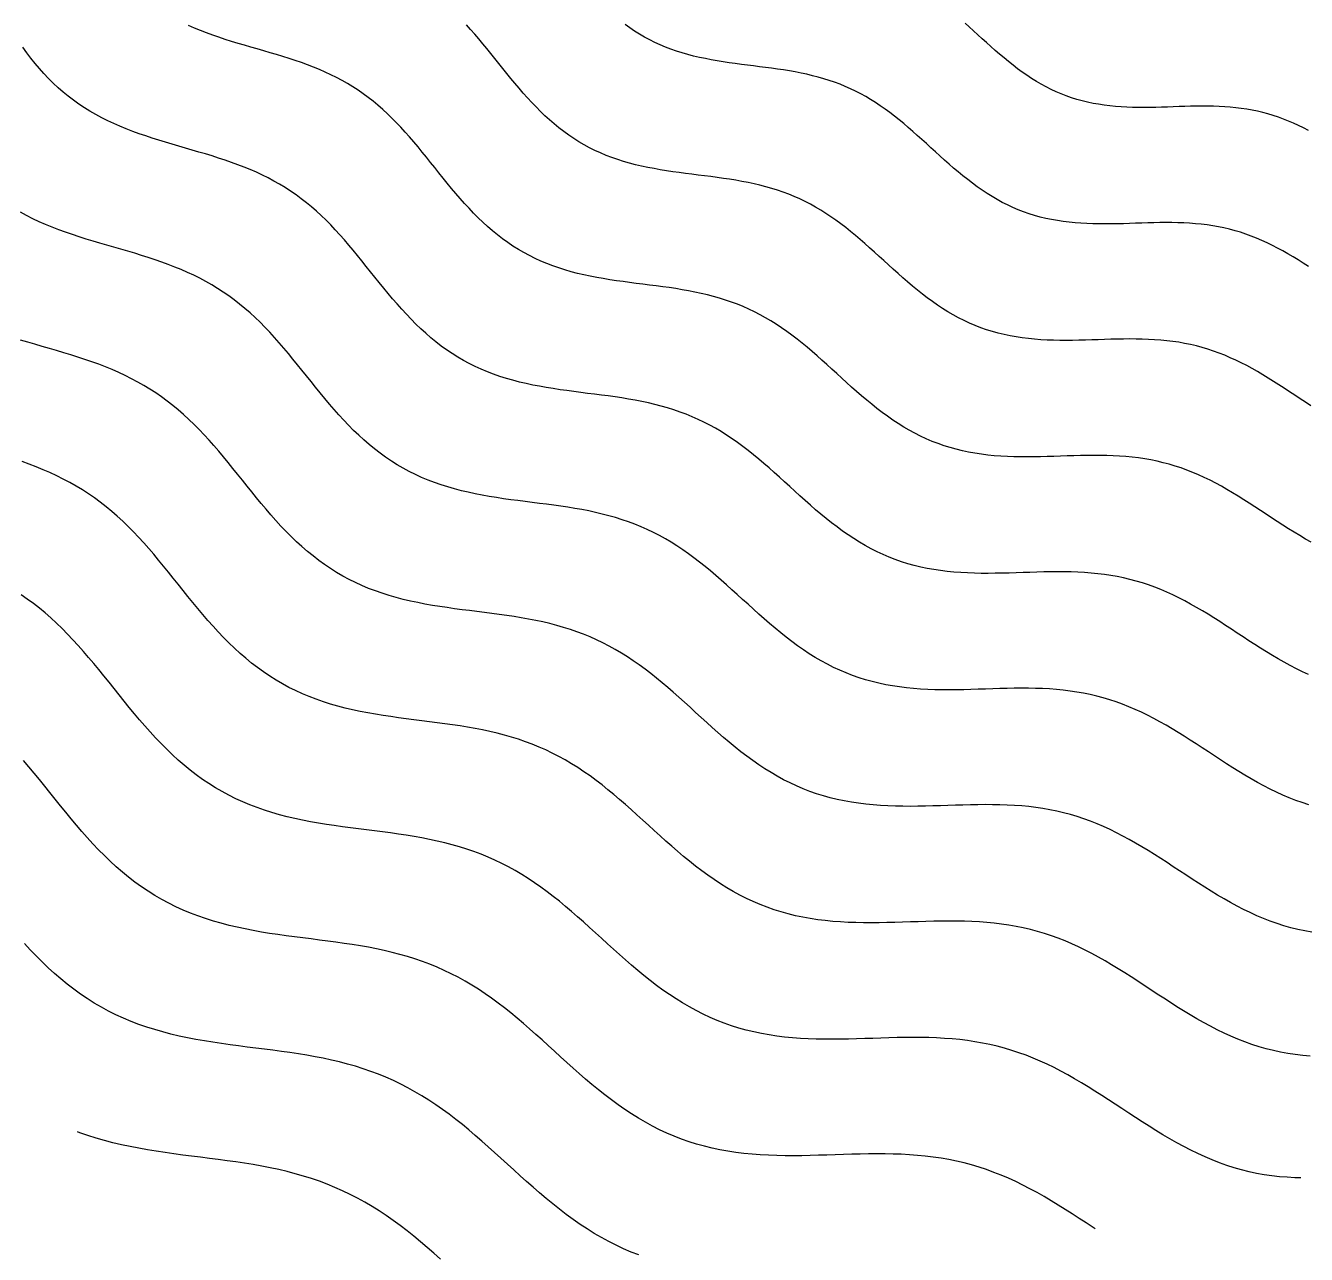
# Model space of a CAD drawing. Header units: millimetres. Extents: x -14.2 to 14.2, y -14.2 to 14.2.
# Drawn here: x -5.015 to -1.667, y -9.247 to -6.036 of the extents above; entities that cross this region are included whole.
import ezdxf

# ---------------------------------------------------------------- set-up
doc = ezdxf.new("R2010")
doc.units = ezdxf.units.MM
doc.layers.add('DOKU', color=8, linetype='Continuous')
doc.layers.add('KESIM', color=1, linetype='Continuous')

msp = doc.modelspace()

# ---------------------------------------------------------------- linework, layer by layer
at = {"layer": 'DOKU'}
for points in [[(-1.6543, -7.3859), (-1.6693, -7.3774), (-1.6843, -7.3686), (-1.6991, -7.3596), (-1.7139, -7.3504), (-1.7286, -7.341), (-1.7432, -7.3315), (-1.7578, -7.3219), (-1.7724, -7.3124), (-1.787, -7.3028), (-1.8015, -7.2933), (-1.8161, -7.2838), (-1.8306, -7.2746), (-1.8452, -7.2655), (-1.8598, -7.2566), (-1.8745, -7.248), (-1.8892, -7.2397), (-1.9039, -7.2317), (-1.9188, -7.224), (-1.9337, -7.2167), (-1.9487, -7.2099), (-1.9639, -7.2034), (-1.9791, -7.1974), (-1.9945, -7.1918), (-2.0099, -7.1867), (-2.0256, -7.1821), (-2.0413, -7.1779), (-2.0572, -7.1741), (-2.0732, -7.1709), (-2.0893, -7.168), (-2.1056, -7.1656), (-2.122, -7.1636), (-2.1385, -7.162), (-2.1552, -7.1608), (-2.1719, -7.1599), (-2.1888, -7.1593), (-2.2058, -7.159), (-2.2229, -7.1589), (-2.2401, -7.1591), (-2.2573, -7.1594), (-2.2747, -7.1598), (-2.292, -7.1603), (-2.3095, -7.1609), (-2.3269, -7.1615), (-2.3444, -7.162), (-2.3618, -7.1624), (-2.3792, -7.1627), (-2.3967, -7.1629), (-2.414, -7.1628), (-2.4313, -7.1625), (-2.4486, -7.1619), (-2.4657, -7.1609), (-2.4828, -7.1597), (-2.4997, -7.158), (-2.5165, -7.1559), (-2.5332, -7.1534), (-2.5497, -7.1504), (-2.566, -7.147), (-2.5822, -7.143), (-2.5982, -7.1386), (-2.6141, -7.1336), (-2.6297, -7.1282), (-2.6452, -7.1222), (-2.6604, -7.1157), (-2.6755, -7.1086), (-2.6904, -7.1011), (-2.7051, -7.0931), (-2.7195, -7.0847), (-2.7338, -7.0757), (-2.748, -7.0664), (-2.7619, -7.0567), (-2.7757, -7.0466), (-2.7894, -7.0361), (-2.8029, -7.0254), (-2.8162, -7.0144), (-2.8295, -7.0032), (-2.8426, -6.9918), (-2.8557, -6.9802), (-2.8687, -6.9685), (-2.8816, -6.9568), (-2.8945, -6.9451), (-2.9074, -6.9333), (-2.9203, -6.9216), (-2.9331, -6.9101), (-2.9461, -6.8986), (-2.959, -6.8874), (-2.9721, -6.8763), (-2.9852, -6.8655), (-2.9984, -6.855), (-3.0118, -6.8448), (-3.0252, -6.8349), (-3.0389, -6.8254), (-3.0526, -6.8162), (-3.0666, -6.8075), (-3.0807, -6.7992), (-3.095, -6.7913), (-3.1095, -6.7838), (-3.1241, -6.7768), (-3.139, -6.7702), (-3.1541, -6.764), (-3.1694, -6.7583), (-3.1849, -6.7529), (-3.2006, -6.748), (-3.2165, -6.7435), (-3.2326, -6.7393), (-3.2488, -6.7355), (-3.2652, -6.732), (-3.2818, -6.7288), (-3.2986, -6.7258), (-3.3154, -6.7231), (-3.3324, -6.7205), (-3.3495, -6.7181), (-3.3667, -6.7158), (-3.3839, -6.7136), (-3.4012, -6.7115), (-3.4185, -6.7093), (-3.4359, -6.7071), (-3.4532, -6.7048), (-3.4705, -6.7023), (-3.4877, -6.6998), (-3.5048, -6.697), (-3.5219, -6.6939), (-3.5388, -6.6907), (-3.5556, -6.6871), (-3.5722, -6.6831), (-3.5887, -6.6788), (-3.6049, -6.6742), (-3.621, -6.6691), (-3.6369, -6.6636), (-3.6525, -6.6576), (-3.6679, -6.6512), (-3.683, -6.6443), (-3.6978, -6.6369), (-3.7124, -6.629), (-3.7268, -6.6207), (-3.7408, -6.6119), (-3.7546, -6.6026), (-3.7681, -6.5928), (-3.7814, -6.5826), (-3.7943, -6.572), (-3.8071, -6.561), (-3.8196, -6.5495), (-3.8318, -6.5377), (-3.8439, -6.5256), (-3.8557, -6.5132), (-3.8674, -6.5005), (-3.8788, -6.4875), (-3.8902, -6.4743), (-3.9014, -6.461), (-3.9125, -6.4475), (-3.9235, -6.434), (-3.9344, -6.4204), (-3.9453, -6.4068), (-3.9562, -6.3931), (-3.9671, -6.3796), (-3.978, -6.3661), (-3.989, -6.3528), (-4, -6.3397), (-4.0112, -6.3267), (-4.0225, -6.314), (-4.0339, -6.3015), (-4.0455, -6.2894), (-4.0572, -6.2775), (-4.0692, -6.266), (-4.0813, -6.2548), (-4.0937, -6.244), (-4.1064, -6.2335), (-4.1192, -6.2235), (-4.1324, -6.2139), (-4.1458, -6.2046), (-4.1595, -6.1958), (-4.1734, -6.1873), (-4.1876, -6.1793), (-4.2021, -6.1716), (-4.2168, -6.1643), (-4.2318, -6.1573), (-4.247, -6.1507), (-4.2625, -6.1443), (-4.2782, -6.1383), (-4.294, -6.1325), (-4.3101, -6.127), (-4.3263, -6.1216), (-4.3427, -6.1165), (-4.3592, -6.1114), (-4.3758, -6.1065), (-4.3925, -6.1016), (-4.4093, -6.0968), (-4.426, -6.0919), (-4.4428, -6.087), (-4.4595, -6.082), (-4.4762, -6.0769), (-4.4928, -6.0717), (-4.5093, -6.0662), (-4.5257, -6.0606), (-4.5419, -6.0547), (-4.5579, -6.0485), (-4.5737, -6.042), (-4.5893, -6.0352)], [(-1.6551, -7.029), (-1.6692, -7.0199), (-1.6831, -7.0108), (-1.6971, -7.0016), (-1.711, -6.9924), (-1.725, -6.9833), (-1.7389, -6.9743), (-1.7528, -6.9654), (-1.7668, -6.9567), (-1.7808, -6.9482), (-1.7948, -6.94), (-1.8089, -6.932), (-1.823, -6.9243), (-1.8372, -6.917), (-1.8515, -6.91), (-1.8659, -6.9035), (-1.8804, -6.8973), (-1.895, -6.8915), (-1.9097, -6.8862), (-1.9245, -6.8813), (-1.9395, -6.8768), (-1.9545, -6.8728), (-1.9697, -6.8693), (-1.9851, -6.8661), (-2.0005, -6.8634), (-2.0161, -6.8611), (-2.0318, -6.8592), (-2.0476, -6.8577), (-2.0636, -6.8565), (-2.0796, -6.8556), (-2.0958, -6.8551), (-2.1121, -6.8548), (-2.1284, -6.8547), (-2.1449, -6.8548), (-2.1614, -6.8551), (-2.178, -6.8555), (-2.1946, -6.856), (-2.2113, -6.8566), (-2.228, -6.8571), (-2.2447, -6.8576), (-2.2614, -6.858), (-2.2781, -6.8583), (-2.2948, -6.8585), (-2.3114, -6.8584), (-2.328, -6.8581), (-2.3445, -6.8575), (-2.3609, -6.8566), (-2.3772, -6.8554), (-2.3935, -6.8538), (-2.4095, -6.8518), (-2.4255, -6.8494), (-2.4413, -6.8466), (-2.457, -6.8433), (-2.4725, -6.8395), (-2.4878, -6.8352), (-2.503, -6.8305), (-2.518, -6.8252), (-2.5328, -6.8195), (-2.5474, -6.8133), (-2.5618, -6.8065), (-2.576, -6.7993), (-2.5901, -6.7917), (-2.604, -6.7836), (-2.6177, -6.775), (-2.6312, -6.7661), (-2.6446, -6.7568), (-2.6578, -6.7471), (-2.6708, -6.7371), (-2.6837, -6.7269), (-2.6965, -6.7163), (-2.7092, -6.7056), (-2.7218, -6.6946), (-2.7343, -6.6836), (-2.7468, -6.6724), (-2.7591, -6.6612), (-2.7715, -6.6499), (-2.7838, -6.6387), (-2.7962, -6.6275), (-2.8085, -6.6164), (-2.8209, -6.6055), (-2.8333, -6.5947), (-2.8458, -6.5841), (-2.8583, -6.5738), (-2.871, -6.5637), (-2.8838, -6.5539), (-2.8967, -6.5444), (-2.9097, -6.5353), (-2.9229, -6.5266), (-2.9362, -6.5182), (-2.9497, -6.5102), (-2.9634, -6.5027), (-2.9773, -6.4955), (-2.9914, -6.4888), (-3.0056, -6.4825), (-3.0201, -6.4766), (-3.0347, -6.4711), (-3.0495, -6.466), (-3.0646, -6.4613), (-3.0798, -6.4569), (-3.0952, -6.4529), (-3.1108, -6.4493), (-3.1265, -6.4459), (-3.1424, -6.4428), (-3.1584, -6.44), (-3.1746, -6.4374), (-3.1908, -6.4349), (-3.2072, -6.4326), (-3.2236, -6.4304), (-3.2401, -6.4283), (-3.2567, -6.4262), (-3.2733, -6.4242), (-3.2899, -6.422), (-3.3064, -6.4198), (-3.323, -6.4175), (-3.3395, -6.415), (-3.3559, -6.4124), (-3.3722, -6.4095), (-3.3884, -6.4063), (-3.4045, -6.4029), (-3.4204, -6.3991), (-3.4362, -6.395), (-3.4517, -6.3905), (-3.4671, -6.3857), (-3.4823, -6.3804), (-3.4973, -6.3747), (-3.512, -6.3685), (-3.5265, -6.3619), (-3.5407, -6.3548), (-3.5547, -6.3473), (-3.5684, -6.3393), (-3.5818, -6.3309), (-3.595, -6.322), (-3.608, -6.3127), (-3.6207, -6.3029), (-3.6331, -6.2927), (-3.6453, -6.2821), (-3.6573, -6.2712), (-3.669, -6.2599), (-3.6805, -6.2483), (-3.6919, -6.2364), (-3.703, -6.2242), (-3.714, -6.2118), (-3.7249, -6.1992), (-3.7356, -6.1864), (-3.7462, -6.1735), (-3.7567, -6.1606), (-3.7672, -6.1475), (-3.7777, -6.1345), (-3.7881, -6.1215), (-3.7985, -6.1085), (-3.809, -6.0956), (-3.8195, -6.0829), (-3.83, -6.0703), (-3.8407, -6.0579), (-3.8515, -6.0457), (-3.8624, -6.0337)], [(-1.6617, -6.6648), (-1.675, -6.6563), (-1.6884, -6.6479), (-1.7017, -6.6398), (-1.7151, -6.6319), (-1.7286, -6.6243), (-1.7421, -6.617), (-1.7557, -6.61), (-1.7694, -6.6034), (-1.7831, -6.5971), (-1.797, -6.5912), (-1.8109, -6.5857), (-1.825, -6.5806), (-1.8391, -6.5759), (-1.8534, -6.5716), (-1.8678, -6.5678), (-1.8823, -6.5644), (-1.897, -6.5614), (-1.9117, -6.5588), (-1.9266, -6.5566), (-1.9416, -6.5548), (-1.9567, -6.5533), (-1.972, -6.5522), (-1.9873, -6.5514), (-2.0028, -6.5508), (-2.0183, -6.5505), (-2.034, -6.5505), (-2.0497, -6.5506), (-2.0655, -6.5509), (-2.0813, -6.5513), (-2.0972, -6.5518), (-2.1132, -6.5523), (-2.1291, -6.5528), (-2.1451, -6.5533), (-2.1611, -6.5537), (-2.177, -6.5539), (-2.193, -6.5541), (-2.2088, -6.554), (-2.2247, -6.5537), (-2.2405, -6.5532), (-2.2561, -6.5523), (-2.2717, -6.5511), (-2.2872, -6.5496), (-2.3026, -6.5477), (-2.3179, -6.5454), (-2.333, -6.5427), (-2.3479, -6.5395), (-2.3628, -6.5359), (-2.3774, -6.5319), (-2.3919, -6.5273), (-2.4062, -6.5223), (-2.4204, -6.5168), (-2.4343, -6.5109), (-2.4481, -6.5044), (-2.4617, -6.4976), (-2.4751, -6.4903), (-2.4884, -6.4825), (-2.5015, -6.4743), (-2.5144, -6.4658), (-2.5272, -6.4569), (-2.5398, -6.4477), (-2.5523, -6.4381), (-2.5646, -6.4283), (-2.5769, -6.4182), (-2.589, -6.408), (-2.601, -6.3975), (-2.613, -6.3869), (-2.6249, -6.3763), (-2.6367, -6.3655), (-2.6485, -6.3548), (-2.6603, -6.344), (-2.6721, -6.3333), (-2.6839, -6.3228), (-2.6957, -6.3123), (-2.7075, -6.302), (-2.7195, -6.2919), (-2.7315, -6.282), (-2.7436, -6.2724), (-2.7558, -6.263), (-2.7681, -6.254), (-2.7806, -6.2453), (-2.7932, -6.2369), (-2.8059, -6.2289), (-2.8188, -6.2213), (-2.8319, -6.2141), (-2.8452, -6.2072), (-2.8586, -6.2008), (-2.8722, -6.1948), (-2.886, -6.1891), (-2.9, -6.1839), (-2.9142, -6.179), (-2.9286, -6.1745), (-2.9431, -6.1703), (-2.9578, -6.1665), (-2.9727, -6.163), (-2.9877, -6.1598), (-3.0029, -6.1569), (-3.0182, -6.1542), (-3.0337, -6.1516), (-3.0492, -6.1493), (-3.0648, -6.1471), (-3.0806, -6.145), (-3.0963, -6.143), (-3.1122, -6.141), (-3.128, -6.139), (-3.1438, -6.137), (-3.1597, -6.1349), (-3.1755, -6.1327), (-3.1912, -6.1303), (-3.2069, -6.1278), (-3.2225, -6.125), (-3.238, -6.122), (-3.2534, -6.1187), (-3.2686, -6.1151), (-3.2837, -6.1112), (-3.2985, -6.1069), (-3.3132, -6.1022), (-3.3278, -6.0972), (-3.342, -6.0917), (-3.3561, -6.0859), (-3.3699, -6.0795), (-3.3835, -6.0728), (-3.3969, -6.0656), (-3.41, -6.058), (-3.4229, -6.0499), (-3.4355, -6.0414), (-3.4478, -6.0325)], [(-1.6612, -6.3097), (-1.6742, -6.303), (-1.6872, -6.2967), (-1.7003, -6.2907), (-1.7135, -6.285), (-1.7268, -6.2798), (-1.7402, -6.2749), (-1.7537, -6.2705), (-1.7673, -6.2664), (-1.781, -6.2628), (-1.7949, -6.2595), (-1.8088, -6.2567), (-1.8229, -6.2542), (-1.8371, -6.2521), (-1.8514, -6.2503), (-1.8659, -6.2489), (-1.8804, -6.2479), (-1.895, -6.2471), (-1.9098, -6.2466), (-1.9246, -6.2463), (-1.9395, -6.2462), (-1.9545, -6.2464), (-1.9696, -6.2466), (-1.9847, -6.247), (-1.9998, -6.2475), (-2.015, -6.248), (-2.0302, -6.2484), (-2.0455, -6.2489), (-2.0607, -6.2493), (-2.0759, -6.2495), (-2.0911, -6.2497), (-2.1063, -6.2496), (-2.1214, -6.2493), (-2.1364, -6.2488), (-2.1514, -6.248), (-2.1662, -6.2469), (-2.181, -6.2454), (-2.1957, -6.2436), (-2.2102, -6.2414), (-2.2246, -6.2388), (-2.2389, -6.2358), (-2.253, -6.2324), (-2.267, -6.2285), (-2.2808, -6.2242), (-2.2945, -6.2194), (-2.3079, -6.2142), (-2.3213, -6.2085), (-2.3344, -6.2024), (-2.3474, -6.1958), (-2.3602, -6.1888), (-2.3728, -6.1814), (-2.3853, -6.1737), (-2.3976, -6.1655), (-2.4098, -6.157), (-2.4218, -6.1482), (-2.4337, -6.1391), (-2.4455, -6.1297), (-2.4572, -6.1201), (-2.4687, -6.1103), (-2.4802, -6.1004), (-2.4916, -6.0903), (-2.5029, -6.0801), (-2.5142, -6.0699), (-2.5255, -6.0596), (-2.5367, -6.0494), (-2.548, -6.0392), (-2.5592, -6.0291)], [(-1.661, -7.7315), (-1.6771, -7.7242), (-1.693, -7.7164), (-1.7089, -7.7083), (-1.7246, -7.6997), (-1.7403, -7.6909), (-1.7558, -7.6817), (-1.7713, -7.6723), (-1.7867, -7.6627), (-1.802, -7.653), (-1.8173, -7.6431), (-1.8325, -7.6331), (-1.8477, -7.6231), (-1.8629, -7.6131), (-1.8781, -7.6032), (-1.8932, -7.5934), (-1.9084, -7.5837), (-1.9236, -7.5742), (-1.9388, -7.565), (-1.9541, -7.556), (-1.9694, -7.5473), (-1.9848, -7.539), (-2.0003, -7.531), (-2.0159, -7.5234), (-2.0316, -7.5163), (-2.0473, -7.5095), (-2.0632, -7.5033), (-2.0792, -7.4975), (-2.0954, -7.4921), (-2.1116, -7.4873), (-2.128, -7.4829), (-2.1446, -7.479), (-2.1613, -7.4756), (-2.1781, -7.4727), (-2.195, -7.4701), (-2.2121, -7.4681), (-2.2294, -7.4664), (-2.2467, -7.4651), (-2.2642, -7.4642), (-2.2818, -7.4636), (-2.2996, -7.4632), (-2.3174, -7.4632), (-2.3353, -7.4633), (-2.3533, -7.4636), (-2.3713, -7.4641), (-2.3894, -7.4646), (-2.4076, -7.4652), (-2.4258, -7.4658), (-2.444, -7.4663), (-2.4622, -7.4668), (-2.4804, -7.4671), (-2.4985, -7.4673), (-2.5166, -7.4672), (-2.5347, -7.4669), (-2.5526, -7.4662), (-2.5705, -7.4653), (-2.5883, -7.4639), (-2.6059, -7.4622), (-2.6234, -7.46), (-2.6408, -7.4574), (-2.658, -7.4543), (-2.6751, -7.4507), (-2.692, -7.4466), (-2.7087, -7.442), (-2.7252, -7.4368), (-2.7415, -7.4311), (-2.7576, -7.4248), (-2.7735, -7.418), (-2.7892, -7.4107), (-2.8047, -7.4029), (-2.82, -7.3946), (-2.8351, -7.3857), (-2.85, -7.3764), (-2.8648, -7.3667), (-2.8793, -7.3566), (-2.8937, -7.346), (-2.9079, -7.3352), (-2.922, -7.324), (-2.9359, -7.3125), (-2.9497, -7.3008), (-2.9634, -7.2889), (-2.977, -7.2768), (-2.9906, -7.2647), (-3.0041, -7.2525), (-3.0175, -7.2402), (-3.0309, -7.228), (-3.0444, -7.2158), (-3.0578, -7.2037), (-3.0713, -7.1918), (-3.0848, -7.1801), (-3.0984, -7.1685), (-3.1121, -7.1573), (-3.1259, -7.1463), (-3.1398, -7.1357), (-3.1538, -7.1254), (-3.168, -7.1154), (-3.1823, -7.1059), (-3.1969, -7.0968), (-3.2116, -7.0881), (-3.2265, -7.0799), (-3.2416, -7.0721), (-3.2569, -7.0648), (-3.2724, -7.0579), (-3.2881, -7.0515), (-3.3041, -7.0455), (-3.3202, -7.0399), (-3.3366, -7.0348), (-3.3532, -7.0301), (-3.3699, -7.0257), (-3.3869, -7.0217), (-3.404, -7.0181), (-3.4213, -7.0147), (-3.4388, -7.0116), (-3.4563, -7.0088), (-3.4741, -7.0061), (-3.4919, -7.0036), (-3.5098, -7.0012), (-3.5278, -6.9989), (-3.5458, -6.9967), (-3.5638, -6.9944), (-3.5819, -6.9921), (-3.5999, -6.9897), (-3.6179, -6.9872), (-3.6359, -6.9845), (-3.6538, -6.9816), (-3.6715, -6.9784), (-3.6892, -6.975), (-3.7067, -6.9712), (-3.724, -6.9671), (-3.7412, -6.9627), (-3.7581, -6.9578), (-3.7749, -6.9525), (-3.7914, -6.9467), (-3.8077, -6.9405), (-3.8237, -6.9338), (-3.8395, -6.9266), (-3.855, -6.9189), (-3.8702, -6.9107), (-3.8851, -6.902), (-3.8998, -6.8928), (-3.9142, -6.8832), (-3.9282, -6.873), (-3.9421, -6.8624), (-3.9556, -6.8513), (-3.9689, -6.8398), (-3.9819, -6.8279), (-3.9947, -6.8156), (-4.0072, -6.8029), (-4.0196, -6.79), (-4.0317, -6.7767), (-4.0437, -6.7632), (-4.0555, -6.7495), (-4.0672, -6.7356), (-4.0787, -6.7215), (-4.0902, -6.7074), (-4.1016, -6.6932), (-4.113, -6.679), (-4.1243, -6.6648), (-4.1357, -6.6507), (-4.1471, -6.6367), (-4.1585, -6.6228), (-4.17, -6.6091), (-4.1816, -6.5956), (-4.1934, -6.5823), (-4.2053, -6.5693), (-4.2174, -6.5566), (-4.2296, -6.5443), (-4.2421, -6.5323), (-4.2548, -6.5206), (-4.2677, -6.5093), (-4.2809, -6.4985), (-4.2943, -6.488), (-4.308, -6.4779), (-4.322, -6.4683), (-4.3362, -6.4591), (-4.3508, -6.4503), (-4.3656, -6.4419), (-4.3807, -6.4339), (-4.396, -6.4262), (-4.4116, -6.419), (-4.4275, -6.4121), (-4.4436, -6.4055), (-4.46, -6.3992), (-4.4765, -6.3931), (-4.4933, -6.3874), (-4.5102, -6.3818), (-4.5273, -6.3764), (-4.5445, -6.3711), (-4.5618, -6.366), (-4.5792, -6.3609), (-4.5966, -6.3558), (-4.6141, -6.3508), (-4.6316, -6.3457), (-4.649, -6.3405), (-4.6664, -6.3352), (-4.6837, -6.3297), (-4.7009, -6.324), (-4.718, -6.3181), (-4.7349, -6.312), (-4.7516, -6.3056), (-4.7681, -6.2988), (-4.7843, -6.2917), (-4.8003, -6.2842), (-4.816, -6.2764), (-4.8314, -6.2681), (-4.8466, -6.2594), (-4.8613, -6.2503), (-4.8758, -6.2407), (-4.8899, -6.2307), (-4.9036, -6.2202), (-4.917, -6.2093), (-4.9301, -6.1979), (-4.9427, -6.1861), (-4.9551, -6.1739), (-4.967, -6.1612), (-4.9787, -6.1481), (-4.99, -6.1347), (-5.001, -6.1209), (-5.0117, -6.1067), (-5.0221, -6.0923)], [(-1.6606, -8.072), (-1.6778, -8.0664), (-1.6949, -8.0604), (-1.7119, -8.0538), (-1.7287, -8.0466), (-1.7454, -8.039), (-1.762, -8.031), (-1.7785, -8.0225), (-1.7949, -8.0136), (-1.8112, -8.0044), (-1.8274, -7.9949), (-1.8435, -7.9851), (-1.8595, -7.9751), (-1.8755, -7.9649), (-1.8914, -7.9546), (-1.9072, -7.9443), (-1.9231, -7.9339), (-1.9389, -7.9235), (-1.9546, -7.9131), (-1.9704, -7.9029), (-1.9862, -7.8928), (-2.002, -7.883), (-2.0179, -7.8734), (-2.0338, -7.864), (-2.0497, -7.855), (-2.0658, -7.8463), (-2.0819, -7.838), (-2.0981, -7.8301), (-2.1144, -7.8226), (-2.1308, -7.8156), (-2.1473, -7.8091), (-2.164, -7.8031), (-2.1808, -7.7975), (-2.1977, -7.7925), (-2.2148, -7.7879), (-2.232, -7.7839), (-2.2494, -7.7803), (-2.2669, -7.7773), (-2.2845, -7.7747), (-2.3023, -7.7725), (-2.3203, -7.7708), (-2.3383, -7.7694), (-2.3565, -7.7684), (-2.3749, -7.7678), (-2.3933, -7.7675), (-2.4118, -7.7674), (-2.4305, -7.7676), (-2.4492, -7.7679), (-2.468, -7.7684), (-2.4868, -7.7689), (-2.5057, -7.7695), (-2.5247, -7.7701), (-2.5436, -7.7707), (-2.5625, -7.7712), (-2.5815, -7.7715), (-2.6004, -7.7717), (-2.6192, -7.7716), (-2.638, -7.7712), (-2.6567, -7.7706), (-2.6753, -7.7696), (-2.6938, -7.7682), (-2.7121, -7.7664), (-2.7304, -7.7641), (-2.7485, -7.7614), (-2.7664, -7.7582), (-2.7841, -7.7544), (-2.8017, -7.7502), (-2.8191, -7.7453), (-2.8363, -7.74), (-2.8532, -7.734), (-2.87, -7.7275), (-2.8866, -7.7204), (-2.9029, -7.7128), (-2.919, -7.7047), (-2.935, -7.696), (-2.9507, -7.6868), (-2.9662, -7.6771), (-2.9815, -7.667), (-2.9967, -7.6564), (-3.0116, -7.6455), (-3.0264, -7.6342), (-3.0411, -7.6225), (-3.0556, -7.6106), (-3.07, -7.5984), (-3.0842, -7.586), (-3.0984, -7.5735), (-3.1125, -7.5608), (-3.1265, -7.5481), (-3.1405, -7.5353), (-3.1545, -7.5226), (-3.1685, -7.5099), (-3.1824, -7.4974), (-3.1965, -7.485), (-3.2105, -7.4727), (-3.2247, -7.4608), (-3.2389, -7.449), (-3.2533, -7.4376), (-3.2678, -7.4265), (-3.2824, -7.4158), (-3.2971, -7.4055), (-3.3121, -7.3956), (-3.3272, -7.3861), (-3.3425, -7.3771), (-3.358, -7.3685), (-3.3737, -7.3604), (-3.3897, -7.3528), (-3.4058, -7.3456), (-3.4222, -7.3389), (-3.4388, -7.3327), (-3.4556, -7.3269), (-3.4726, -7.3216), (-3.4899, -7.3166), (-3.5073, -7.3121), (-3.5249, -7.308), (-3.5428, -7.3042), (-3.5608, -7.3007), (-3.5789, -7.2975), (-3.5972, -7.2945), (-3.6157, -7.2917), (-3.6342, -7.2891), (-3.6529, -7.2866), (-3.6716, -7.2842), (-3.6903, -7.2819), (-3.7091, -7.2795), (-3.7279, -7.2771), (-3.7467, -7.2746), (-3.7654, -7.272), (-3.7841, -7.2692), (-3.8027, -7.2662), (-3.8212, -7.2629), (-3.8396, -7.2593), (-3.8578, -7.2554), (-3.8758, -7.2512), (-3.8937, -7.2465), (-3.9113, -7.2414), (-3.9288, -7.2359), (-3.946, -7.2299), (-3.9629, -7.2234), (-3.9796, -7.2165), (-3.996, -7.209), (-4.0121, -7.201), (-4.028, -7.1924), (-4.0435, -7.1834), (-4.0588, -7.1738), (-4.0737, -7.1638), (-4.0884, -7.1532), (-4.1027, -7.1421), (-4.1168, -7.1306), (-4.1307, -7.1186), (-4.1442, -7.1062), (-4.1575, -7.0934), (-4.1706, -7.0802), (-4.1834, -7.0667), (-4.1961, -7.0529), (-4.2085, -7.0389), (-4.2208, -7.0246), (-4.233, -7.0102), (-4.245, -6.9955), (-4.2569, -6.9808), (-4.2688, -6.9661), (-4.2806, -6.9513), (-4.2924, -6.9365), (-4.3043, -6.9218), (-4.3161, -6.9072), (-4.328, -6.8928), (-4.34, -6.8785), (-4.3521, -6.8644), (-4.3643, -6.8506), (-4.3767, -6.8371), (-4.3893, -6.8239), (-4.402, -6.811), (-4.415, -6.7985), (-4.4282, -6.7864), (-4.4417, -6.7747), (-4.4554, -6.7634), (-4.4694, -6.7525), (-4.4836, -6.742), (-4.4982, -6.732), (-4.513, -6.7224), (-4.5281, -6.7132), (-4.5435, -6.7045), (-4.5592, -6.6961), (-4.5752, -6.6882), (-4.5915, -6.6806), (-4.608, -6.6734), (-4.6248, -6.6666), (-4.6418, -6.66), (-4.659, -6.6538), (-4.6764, -6.6477), (-4.6941, -6.6419), (-4.7118, -6.6363), (-4.7297, -6.6308), (-4.7478, -6.6255), (-4.7659, -6.6202), (-4.784, -6.6149), (-4.8022, -6.6097), (-4.8204, -6.6044), (-4.8385, -6.5989), (-4.8566, -6.5934), (-4.8747, -6.5877), (-4.8926, -6.5818), (-4.9103, -6.5757), (-4.9279, -6.5693), (-4.9453, -6.5626), (-4.9624, -6.5556), (-4.9793, -6.5482), (-4.996, -6.5404), (-5.0123, -6.5322), (-5.0284, -6.5236)], [(-1.6528, -8.4051), (-1.6712, -8.4018), (-1.6895, -8.3979), (-1.7076, -8.3933), (-1.7257, -8.3881), (-1.7435, -8.3824), (-1.7613, -8.3761), (-1.7789, -8.3692), (-1.7964, -8.3618), (-1.8138, -8.3539), (-1.8311, -8.3455), (-1.8482, -8.3367), (-1.8652, -8.3275), (-1.8822, -8.3179), (-1.899, -8.308), (-1.9157, -8.2979), (-1.9324, -8.2875), (-1.949, -8.2769), (-1.9655, -8.2662), (-1.982, -8.2554), (-1.9984, -8.2446), (-2.0148, -8.2338), (-2.0312, -8.2231), (-2.0476, -8.2125), (-2.064, -8.202), (-2.0804, -8.1917), (-2.0969, -8.1817), (-2.1134, -8.172), (-2.13, -8.1626), (-2.1467, -8.1536), (-2.1634, -8.145), (-2.1802, -8.1368), (-2.1972, -8.129), (-2.2142, -8.1218), (-2.2314, -8.115), (-2.2487, -8.1087), (-2.2662, -8.1029), (-2.2838, -8.0977), (-2.3015, -8.093), (-2.3194, -8.0888), (-2.3375, -8.0851), (-2.3557, -8.0819), (-2.374, -8.0792), (-2.3925, -8.0769), (-2.4111, -8.0751), (-2.4299, -8.0737), (-2.4488, -8.0727), (-2.4679, -8.0721), (-2.487, -8.0717), (-2.5063, -8.0716), (-2.5257, -8.0718), (-2.5451, -8.0721), (-2.5647, -8.0726), (-2.5843, -8.0732), (-2.6039, -8.0738), (-2.6236, -8.0745), (-2.6432, -8.0751), (-2.6629, -8.0755), (-2.6826, -8.0759), (-2.7022, -8.0761), (-2.7218, -8.076), (-2.7413, -8.0756), (-2.7607, -8.0749), (-2.7801, -8.0739), (-2.7993, -8.0725), (-2.8184, -8.0706), (-2.8373, -8.0682), (-2.8561, -8.0654), (-2.8747, -8.0621), (-2.8932, -8.0582), (-2.9114, -8.0537), (-2.9295, -8.0487), (-2.9473, -8.0431), (-2.965, -8.0369), (-2.9824, -8.0302), (-2.9996, -8.0228), (-3.0166, -8.0149), (-3.0334, -8.0064), (-3.0499, -7.9974), (-3.0663, -7.9879), (-3.0824, -7.9778), (-3.0983, -7.9673), (-3.114, -7.9563), (-3.1296, -7.9449), (-3.145, -7.9332), (-3.1602, -7.9211), (-3.1753, -7.9087), (-3.1902, -7.896), (-3.205, -7.8832), (-3.2198, -7.8701), (-3.2344, -7.857), (-3.249, -7.8437), (-3.2635, -7.8305), (-3.278, -7.8173), (-3.2926, -7.8041), (-3.3071, -7.791), (-3.3217, -7.7781), (-3.3363, -7.7654), (-3.351, -7.753), (-3.3658, -7.7408), (-3.3807, -7.7289), (-3.3957, -7.7174), (-3.4109, -7.7063), (-3.4263, -7.6955), (-3.4418, -7.6852), (-3.4575, -7.6754), (-3.4734, -7.666), (-3.4895, -7.6571), (-3.5059, -7.6487), (-3.5224, -7.6407), (-3.5392, -7.6333), (-3.5562, -7.6264), (-3.5735, -7.6199), (-3.5909, -7.6139), (-3.6086, -7.6083), (-3.6266, -7.6032), (-3.6447, -7.5985), (-3.663, -7.5942), (-3.6815, -7.5902), (-3.7002, -7.5866), (-3.7191, -7.5833), (-3.7381, -7.5802), (-3.7573, -7.5773), (-3.7766, -7.5746), (-3.7959, -7.572), (-3.8154, -7.5695), (-3.8349, -7.5671), (-3.8544, -7.5646), (-3.8739, -7.5621), (-3.8934, -7.5596), (-3.9129, -7.5568), (-3.9323, -7.5539), (-3.9516, -7.5508), (-3.9709, -7.5474), (-3.9899, -7.5436), (-4.0089, -7.5396), (-4.0276, -7.5352), (-4.0462, -7.5303), (-4.0645, -7.525), (-4.0827, -7.5193), (-4.1005, -7.5131), (-4.1181, -7.5064), (-4.1355, -7.4991), (-4.1525, -7.4913), (-4.1693, -7.483), (-4.1857, -7.4742), (-4.2019, -7.4648), (-4.2177, -7.4548), (-4.2333, -7.4443), (-4.2485, -7.4333), (-4.2634, -7.4218), (-4.2781, -7.4099), (-4.2924, -7.3974), (-4.3065, -7.3845), (-4.3204, -7.3712), (-4.3339, -7.3576), (-4.3473, -7.3435), (-4.3604, -7.3292), (-4.3734, -7.3146), (-4.3861, -7.2998), (-4.3988, -7.2847), (-4.4113, -7.2695), (-4.4237, -7.2543), (-4.436, -7.2389), (-4.4483, -7.2235), (-4.4606, -7.2082), (-4.4729, -7.1929), (-4.4852, -7.1778), (-4.4975, -7.1627), (-4.51, -7.1479), (-4.5226, -7.1333), (-4.5353, -7.119), (-4.5482, -7.1049), (-4.5612, -7.0912), (-4.5745, -7.0778), (-4.5879, -7.0648), (-4.6017, -7.0522), (-4.6156, -7.04), (-4.6299, -7.0283), (-4.6444, -7.0169), (-4.6592, -7.0061), (-4.6743, -6.9956), (-4.6898, -6.9857), (-4.7055, -6.9761), (-4.7215, -6.9671), (-4.7378, -6.9584), (-4.7544, -6.9501), (-4.7713, -6.9423), (-4.7885, -6.9348), (-4.8059, -6.9277), (-4.8236, -6.9209), (-4.8415, -6.9144), (-4.8596, -6.9081), (-4.8779, -6.9021), (-4.8964, -6.8962), (-4.915, -6.8906), (-4.9337, -6.885), (-4.9525, -6.8795), (-4.9714, -6.874), (-4.9903, -6.8686), (-5.0092, -6.863), (-5.0281, -6.8574)], [(-1.6572, -8.7286), (-1.6766, -8.727), (-1.6959, -8.7248), (-1.7151, -8.722), (-1.7342, -8.7185), (-1.7532, -8.7144), (-1.772, -8.7097), (-1.7907, -8.7043), (-1.8093, -8.6983), (-1.8277, -8.6918), (-1.846, -8.6846), (-1.8641, -8.677), (-1.8822, -8.6688), (-1.9001, -8.6601), (-1.9179, -8.6509), (-1.9355, -8.6414), (-1.9531, -8.6314), (-1.9706, -8.6212), (-1.9879, -8.6106), (-2.0052, -8.5998), (-2.0224, -8.5889), (-2.0396, -8.5778), (-2.0567, -8.5666), (-2.0737, -8.5554), (-2.0907, -8.5441), (-2.1078, -8.533), (-2.1248, -8.522), (-2.1418, -8.5111), (-2.1589, -8.5005), (-2.1759, -8.4901), (-2.1931, -8.48), (-2.2103, -8.4703), (-2.2276, -8.4609), (-2.245, -8.452), (-2.2624, -8.4435), (-2.28, -8.4354), (-2.2977, -8.4279), (-2.3155, -8.4209), (-2.3335, -8.4143), (-2.3516, -8.4084), (-2.3699, -8.4029), (-2.3883, -8.398), (-2.4068, -8.3937), (-2.4256, -8.3898), (-2.4444, -8.3865), (-2.4635, -8.3837), (-2.4827, -8.3814), (-2.502, -8.3795), (-2.5215, -8.378), (-2.5411, -8.377), (-2.5609, -8.3763), (-2.5808, -8.3759), (-2.6008, -8.3759), (-2.6209, -8.376), (-2.6411, -8.3764), (-2.6613, -8.3769), (-2.6817, -8.3775), (-2.702, -8.3782), (-2.7224, -8.3788), (-2.7429, -8.3794), (-2.7633, -8.3799), (-2.7837, -8.3803), (-2.8041, -8.3804), (-2.8244, -8.3804), (-2.8446, -8.38), (-2.8648, -8.3793), (-2.8848, -8.3782), (-2.9048, -8.3767), (-2.9246, -8.3748), (-2.9443, -8.3723), (-2.9638, -8.3694), (-2.9831, -8.3659), (-3.0022, -8.3619), (-3.0212, -8.3573), (-3.0399, -8.3521), (-3.0584, -8.3463), (-3.0767, -8.3399), (-3.0948, -8.3328), (-3.1127, -8.3252), (-3.1303, -8.317), (-3.1477, -8.3082), (-3.1649, -8.2989), (-3.1818, -8.2889), (-3.1986, -8.2785), (-3.2151, -8.2676), (-3.2314, -8.2562), (-3.2476, -8.2444), (-3.2635, -8.2322), (-3.2793, -8.2196), (-3.2949, -8.2068), (-3.3104, -8.1936), (-3.3258, -8.1803), (-3.3411, -8.1668), (-3.3563, -8.1531), (-3.3714, -8.1394), (-3.3865, -8.1256), (-3.4016, -8.1119), (-3.4167, -8.0982), (-3.4317, -8.0847), (-3.4469, -8.0713), (-3.462, -8.0581), (-3.4773, -8.0452), (-3.4927, -8.0326), (-3.5081, -8.0202), (-3.5237, -8.0083), (-3.5395, -7.9967), (-3.5554, -7.9856), (-3.5715, -7.9749), (-3.5878, -7.9647), (-3.6043, -7.9549), (-3.6211, -7.9457), (-3.638, -7.937), (-3.6552, -7.9287), (-3.6726, -7.921), (-3.6903, -7.9138), (-3.7082, -7.9071), (-3.7263, -7.9009), (-3.7447, -7.8951), (-3.7632, -7.8898), (-3.7821, -7.8849), (-3.8011, -7.8804), (-3.8203, -7.8763), (-3.8397, -7.8726), (-3.8593, -7.8691), (-3.879, -7.8659), (-3.8989, -7.8629), (-3.9189, -7.8601), (-3.939, -7.8574), (-3.9592, -7.8548), (-3.9794, -7.8523), (-3.9997, -7.8498), (-4.0199, -7.8472), (-4.0402, -7.8445), (-4.0604, -7.8416), (-4.0805, -7.8386), (-4.1006, -7.8354), (-4.1205, -7.8318), (-4.1403, -7.828), (-4.16, -7.8238), (-4.1794, -7.8192), (-4.1987, -7.8142), (-4.2177, -7.8087), (-4.2365, -7.8027), (-4.2551, -7.7963), (-4.2733, -7.7893), (-4.2913, -7.7818), (-4.309, -7.7737), (-4.3264, -7.7651), (-4.3435, -7.7559), (-4.3603, -7.7461), (-4.3767, -7.7358), (-4.3928, -7.7249), (-4.4086, -7.7135), (-4.4241, -7.7016), (-4.4393, -7.6892), (-4.4542, -7.6762), (-4.4688, -7.6629), (-4.4832, -7.6491), (-4.4973, -7.6349), (-4.5111, -7.6203), (-4.5248, -7.6054), (-4.5382, -7.5903), (-4.5515, -7.5749), (-4.5646, -7.5593), (-4.5775, -7.5435), (-4.5904, -7.5277), (-4.6032, -7.5118), (-4.616, -7.4958), (-4.6287, -7.4799), (-4.6414, -7.464), (-4.6542, -7.4483), (-4.6671, -7.4327), (-4.68, -7.4173), (-4.693, -7.4022), (-4.7062, -7.3873), (-4.7196, -7.3727), (-4.7331, -7.3585), (-4.7469, -7.3446), (-4.7609, -7.3311), (-4.7751, -7.318), (-4.7896, -7.3054), (-4.8044, -7.2932), (-4.8195, -7.2814), (-4.8348, -7.2701), (-4.8505, -7.2593), (-4.8665, -7.249), (-4.8828, -7.2391), (-4.8994, -7.2297), (-4.9164, -7.2207), (-4.9336, -7.2121), (-4.9511, -7.204), (-4.969, -7.1962), (-4.9871, -7.1888), (-5.0054, -7.1817), (-5.024, -7.175)], [(-1.6817, -9.047), (-1.6971, -9.0467), (-1.7174, -9.0456), (-1.7375, -9.044), (-1.7575, -9.0417), (-1.7774, -9.0388), (-1.7972, -9.0352), (-1.8169, -9.0309), (-1.8364, -9.026), (-1.8557, -9.0205), (-1.875, -9.0143), (-1.8941, -9.0075), (-1.913, -9.0001), (-1.9319, -8.9921), (-1.9505, -8.9836), (-1.9691, -8.9746), (-1.9875, -8.9651), (-2.0058, -8.9552), (-2.024, -8.9449), (-2.0421, -8.9343), (-2.0601, -8.9234), (-2.078, -8.9122), (-2.0959, -8.9008), (-2.1136, -8.8893), (-2.1314, -8.8777), (-2.149, -8.8661), (-2.1667, -8.8545), (-2.1843, -8.843), (-2.2019, -8.8315), (-2.2196, -8.8203), (-2.2373, -8.8093), (-2.255, -8.7985), (-2.2727, -8.7881), (-2.2906, -8.778), (-2.3085, -8.7683), (-2.3265, -8.759), (-2.3446, -8.7502), (-2.3628, -8.7418), (-2.3812, -8.734), (-2.3996, -8.7267), (-2.4183, -8.72), (-2.437, -8.7138), (-2.4559, -8.7081), (-2.475, -8.7031), (-2.4943, -8.6985), (-2.5137, -8.6946), (-2.5332, -8.6911), (-2.553, -8.6882), (-2.5728, -8.6858), (-2.5929, -8.6839), (-2.6131, -8.6824), (-2.6334, -8.6813), (-2.6539, -8.6806), (-2.6745, -8.6802), (-2.6952, -8.6801), (-2.7161, -8.6803), (-2.737, -8.6806), (-2.758, -8.6812), (-2.7791, -8.6818), (-2.8002, -8.6825), (-2.8213, -8.6831), (-2.8425, -8.6838), (-2.8637, -8.6843), (-2.8848, -8.6847), (-2.9059, -8.6848), (-2.927, -8.6848), (-2.9479, -8.6844), (-2.9688, -8.6836), (-2.9896, -8.6825), (-3.0103, -8.681), (-3.0308, -8.679), (-3.0512, -8.6764), (-3.0714, -8.6734), (-3.0914, -8.6698), (-3.1113, -8.6656), (-3.1309, -8.6608), (-3.1503, -8.6554), (-3.1695, -8.6494), (-3.1885, -8.6428), (-3.2072, -8.6355), (-3.2257, -8.6276), (-3.244, -8.6191), (-3.262, -8.61), (-3.2798, -8.6003), (-3.2974, -8.59), (-3.3147, -8.5792), (-3.3319, -8.5679), (-3.3488, -8.5561), (-3.3655, -8.5439), (-3.382, -8.5312), (-3.3984, -8.5182), (-3.4146, -8.5049), (-3.4307, -8.4912), (-3.4466, -8.4774), (-3.4625, -8.4634), (-3.4782, -8.4492), (-3.4939, -8.435), (-3.5095, -8.4208), (-3.5252, -8.4065), (-3.5408, -8.3924), (-3.5564, -8.3783), (-3.5721, -8.3645), (-3.5878, -8.3508), (-3.6036, -8.3374), (-3.6195, -8.3243), (-3.6356, -8.3116), (-3.6517, -8.2992), (-3.6681, -8.2872), (-3.6846, -8.2757), (-3.7013, -8.2646), (-3.7181, -8.254), (-3.7353, -8.2439), (-3.7526, -8.2343), (-3.7702, -8.2253), (-3.788, -8.2167), (-3.806, -8.2087), (-3.8243, -8.2013), (-3.8428, -8.1943), (-3.8616, -8.1878), (-3.8807, -8.1819), (-3.8999, -8.1764), (-3.9194, -8.1713), (-3.9391, -8.1667), (-3.9591, -8.1624), (-3.9792, -8.1585), (-3.9995, -8.1549), (-4.0199, -8.1516), (-4.0405, -8.1485), (-4.0612, -8.1456), (-4.0821, -8.1428), (-4.103, -8.1402), (-4.1239, -8.1375), (-4.1449, -8.1349), (-4.1659, -8.1322), (-4.1869, -8.1294), (-4.2079, -8.1265), (-4.2287, -8.1233), (-4.2495, -8.12), (-4.2702, -8.1163), (-4.2907, -8.1123), (-4.3111, -8.1079), (-4.3312, -8.1032), (-4.3512, -8.098), (-4.3709, -8.0923), (-4.3904, -8.0861), (-4.4096, -8.0794), (-4.4286, -8.0722), (-4.4472, -8.0644), (-4.4655, -8.0561), (-4.4836, -8.0471), (-4.5013, -8.0376), (-4.5186, -8.0275), (-4.5357, -8.0168), (-4.5524, -8.0055), (-4.5688, -7.9937), (-4.5848, -7.9813), (-4.6006, -7.9684), (-4.616, -7.9551), (-4.6312, -7.9412), (-4.646, -7.9269), (-4.6606, -7.9122), (-4.675, -7.8971), (-4.6891, -7.8817), (-4.703, -7.866), (-4.7168, -7.85), (-4.7304, -7.8339), (-4.7438, -7.8175), (-4.7571, -7.8011), (-4.7704, -7.7846), (-4.7836, -7.7681), (-4.7968, -7.7516), (-4.81, -7.7352), (-4.8233, -7.7188), (-4.8366, -7.7027), (-4.85, -7.6867), (-4.8635, -7.671), (-4.8772, -7.6556), (-4.891, -7.6405), (-4.905, -7.6257), (-4.9193, -7.6114), (-4.9338, -7.5974), (-4.9486, -7.5838), (-4.9636, -7.5707), (-4.9789, -7.5581), (-4.9945, -7.5459), (-5.0105, -7.5342), (-5.0267, -7.523)], [(-2.2192, -9.1802), (-2.2244, -9.1769), (-2.2426, -9.1648), (-2.2609, -9.1529), (-2.2791, -9.1411), (-2.2974, -9.1294), (-2.3157, -9.118), (-2.334, -9.1069), (-2.3524, -9.0961), (-2.3709, -9.0856), (-2.3894, -9.0756), (-2.408, -9.066), (-2.4268, -9.0569), (-2.4456, -9.0482), (-2.4646, -9.0401), (-2.4837, -9.0326), (-2.503, -9.0256), (-2.5224, -9.0192), (-2.542, -9.0133), (-2.5618, -9.0081), (-2.5817, -9.0034), (-2.6018, -8.9993), (-2.622, -8.9957), (-2.6424, -8.9927), (-2.663, -8.9902), (-2.6838, -8.9882), (-2.7047, -8.9867), (-2.7257, -8.9855), (-2.7469, -8.9848), (-2.7683, -8.9844), (-2.7897, -8.9843), (-2.8113, -8.9845), (-2.8329, -8.9849), (-2.8547, -8.9854), (-2.8765, -8.9861), (-2.8983, -8.9868), (-2.9202, -8.9875), (-2.9421, -8.9881), (-2.964, -8.9887), (-2.9859, -8.9891), (-3.0078, -8.9892), (-3.0296, -8.9892), (-3.0513, -8.9888), (-3.0729, -8.988), (-3.0944, -8.9868), (-3.1158, -8.9852), (-3.1371, -8.9832), (-3.1581, -8.9805), (-3.1791, -8.9774), (-3.1998, -8.9737), (-3.2203, -8.9693), (-3.2406, -8.9644), (-3.2607, -8.9588), (-3.2806, -8.9526), (-3.3002, -8.9457), (-3.3196, -8.9382), (-3.3388, -8.93), (-3.3577, -8.9212), (-3.3764, -8.9118), (-3.3948, -8.9017), (-3.413, -8.8911), (-3.4309, -8.8799), (-3.4487, -8.8682), (-3.4662, -8.856), (-3.4835, -8.8433), (-3.5006, -8.8302), (-3.5175, -8.8167), (-3.5343, -8.8029), (-3.5509, -8.7889), (-3.5674, -8.7745), (-3.5838, -8.76), (-3.6001, -8.7454), (-3.6164, -8.7307), (-3.6325, -8.7159), (-3.6487, -8.7012), (-3.6649, -8.6865), (-3.681, -8.672), (-3.6973, -8.6576), (-3.7135, -8.6435), (-3.7299, -8.6296), (-3.7464, -8.6161), (-3.763, -8.6029), (-3.7797, -8.5901), (-3.7966, -8.5777), (-3.8137, -8.5657), (-3.831, -8.5542), (-3.8485, -8.5433), (-3.8662, -8.5328), (-3.8841, -8.5229), (-3.9023, -8.5135), (-3.9207, -8.5047), (-3.9394, -8.4964), (-3.9583, -8.4887), (-3.9775, -8.4815), (-3.997, -8.4748), (-4.0167, -8.4686), (-4.0366, -8.463), (-4.0568, -8.4577), (-4.0772, -8.4529), (-4.0978, -8.4485), (-4.1186, -8.4445), (-4.1396, -8.4407), (-4.1608, -8.4373), (-4.1821, -8.4341), (-4.2036, -8.4311), (-4.2251, -8.4282), (-4.2468, -8.4255), (-4.2685, -8.4227), (-4.2902, -8.42), (-4.3119, -8.4172), (-4.3337, -8.4143), (-4.3553, -8.4113), (-4.377, -8.4081), (-4.3985, -8.4046), (-4.4199, -8.4008), (-4.4411, -8.3966), (-4.4622, -8.3921), (-4.483, -8.3872), (-4.5037, -8.3818), (-4.5241, -8.3759), (-4.5443, -8.3696), (-4.5642, -8.3626), (-4.5838, -8.3551), (-4.6031, -8.3471), (-4.6221, -8.3384), (-4.6407, -8.3292), (-4.659, -8.3193), (-4.677, -8.3088), (-4.6946, -8.2978), (-4.7119, -8.2861), (-4.7289, -8.2739), (-4.7455, -8.2611), (-4.7618, -8.2477), (-4.7778, -8.2339), (-4.7935, -8.2195), (-4.8089, -8.2047), (-4.824, -8.1895), (-4.8388, -8.1739), (-4.8535, -8.1579), (-4.8679, -8.1417), (-4.8821, -8.1252), (-4.8961, -8.1084), (-4.9101, -8.0915), (-4.9239, -8.0745), (-4.9376, -8.0574), (-4.9513, -8.0403), (-4.965, -8.0233), (-4.9786, -8.0063), (-4.9923, -7.9894), (-5.0061, -7.9727), (-5.02, -7.9562)], [(-3.412, -9.2486), (-3.4321, -9.2408), (-3.4519, -9.2324), (-3.4714, -9.2233), (-3.4907, -9.2135), (-3.5097, -9.2032), (-3.5285, -9.1922), (-3.5471, -9.1806), (-3.5654, -9.1685), (-3.5835, -9.1559), (-3.6014, -9.1428), (-3.6191, -9.1292), (-3.6366, -9.1153), (-3.654, -9.101), (-3.6712, -9.0865), (-3.6882, -9.0717), (-3.7052, -9.0567), (-3.722, -9.0415), (-3.7388, -9.0263), (-3.7556, -9.0111), (-3.7723, -8.9958), (-3.789, -8.9807), (-3.8057, -8.9656), (-3.8225, -8.9508), (-3.8393, -8.9362), (-3.8562, -8.9219), (-3.8732, -8.9078), (-3.8904, -8.8942), (-3.9077, -8.8809), (-3.9252, -8.8681), (-3.9428, -8.8558), (-3.9607, -8.8439), (-3.9788, -8.8326), (-3.9971, -8.8218), (-4.0156, -8.8115), (-4.0344, -8.8018), (-4.0535, -8.7927), (-4.0728, -8.7841), (-4.0924, -8.7761), (-4.1122, -8.7687), (-4.1323, -8.7618), (-4.1527, -8.7554), (-4.1733, -8.7495), (-4.1942, -8.7441), (-4.2153, -8.7392), (-4.2366, -8.7346), (-4.2581, -8.7304), (-4.2798, -8.7266), (-4.3017, -8.723), (-4.3238, -8.7197), (-4.3459, -8.7166), (-4.3682, -8.7136), (-4.3906, -8.7108), (-4.413, -8.708), (-4.4355, -8.7051), (-4.458, -8.7023), (-4.4804, -8.6993), (-4.5028, -8.6961), (-4.5252, -8.6928), (-4.5474, -8.6892), (-4.5695, -8.6852), (-4.5915, -8.681), (-4.6133, -8.6763), (-4.6349, -8.6712), (-4.6562, -8.6656), (-4.6773, -8.6596), (-4.6982, -8.653), (-4.7187, -8.6458), (-4.739, -8.6381), (-4.759, -8.6297), (-4.7786, -8.6208), (-4.7979, -8.6112), (-4.8168, -8.601), (-4.8354, -8.5902), (-4.8536, -8.5787), (-4.8715, -8.5667), (-4.889, -8.554), (-4.9062, -8.5408), (-4.9231, -8.527), (-4.9396, -8.5127), (-4.9558, -8.4979), (-4.9717, -8.4826), (-4.9873, -8.4668), (-5.0027, -8.4507), (-5.0178, -8.4342)], [(-3.9303, -9.2593), (-3.9477, -9.244), (-3.965, -9.2289), (-3.9825, -9.2141), (-4.0001, -9.1996), (-4.0178, -9.1855), (-4.0357, -9.1718), (-4.0537, -9.1586), (-4.072, -9.1458), (-4.0904, -9.1336), (-4.1091, -9.1219), (-4.128, -9.1107), (-4.1472, -9.1001), (-4.1666, -9.0901), (-4.1863, -9.0807), (-4.2062, -9.0719), (-4.2264, -9.0636), (-4.2469, -9.0559), (-4.2677, -9.0488), (-4.2887, -9.0422), (-4.31, -9.0361), (-4.3315, -9.0305), (-4.3533, -9.0254), (-4.3753, -9.0207), (-4.3976, -9.0164), (-4.42, -9.0124), (-4.4426, -9.0087), (-4.4654, -9.0053), (-4.4883, -9.0021), (-4.5113, -8.999), (-4.5344, -8.9961), (-4.5576, -8.9932), (-4.5808, -8.9903), (-4.604, -8.9873), (-4.6272, -8.9842), (-4.6503, -8.981), (-4.6734, -8.9775), (-4.6964, -8.9738), (-4.7192, -8.9697), (-4.7419, -8.9653), (-4.7644, -8.9605), (-4.7867, -8.9552), (-4.8087, -8.9495), (-4.8305, -8.9432), (-4.8521, -8.9364), (-4.8733, -8.929), (-4.8789, -8.9268)]]:
    msp.add_lwpolyline(points, dxfattribs=at)
at = {"layer": 'KESIM'}
msp.add_circle((0, 0), 14.25, dxfattribs=at)

doc.saveas('drawing.dxf')
